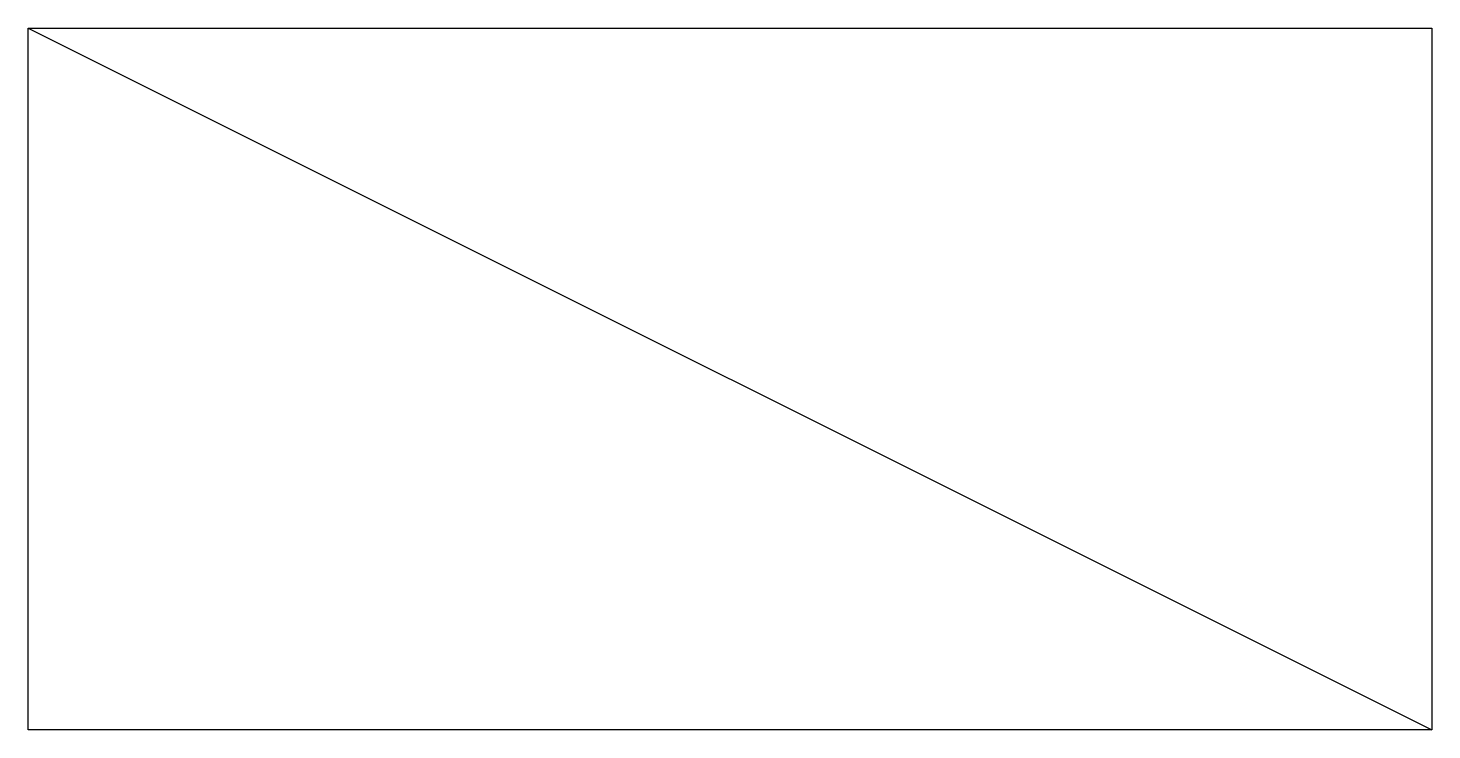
# Model space of a CAD drawing. Extents: x -1 to 1, y 147 to 148.
import ezdxf

# ---------------------------------------------------------------- set-up
doc = ezdxf.new("R2010")
doc.units = 0
doc.layers.add('VDRAW_REVIEW_GEOMETRY', color=7, linetype='CONTINUOUS')

msp = doc.modelspace()

# ---------------------------------------------------------------- linework, layer by layer
at = {"layer": 'VDRAW_REVIEW_GEOMETRY', "color": 7, "linetype": 'CONTINUOUS'}
msp.add_line((-1, 148), (1, 147), dxfattribs=at)
msp.add_lwpolyline([(-1, 148), (1, 148), (1, 147), (-1, 147)], close=True, dxfattribs=at)
msp.add_lwpolyline([(-1, 148), (1, 148), (1, 147), (-1, 147)], close=True, dxfattribs=at)

doc.saveas('drawing.dxf')
